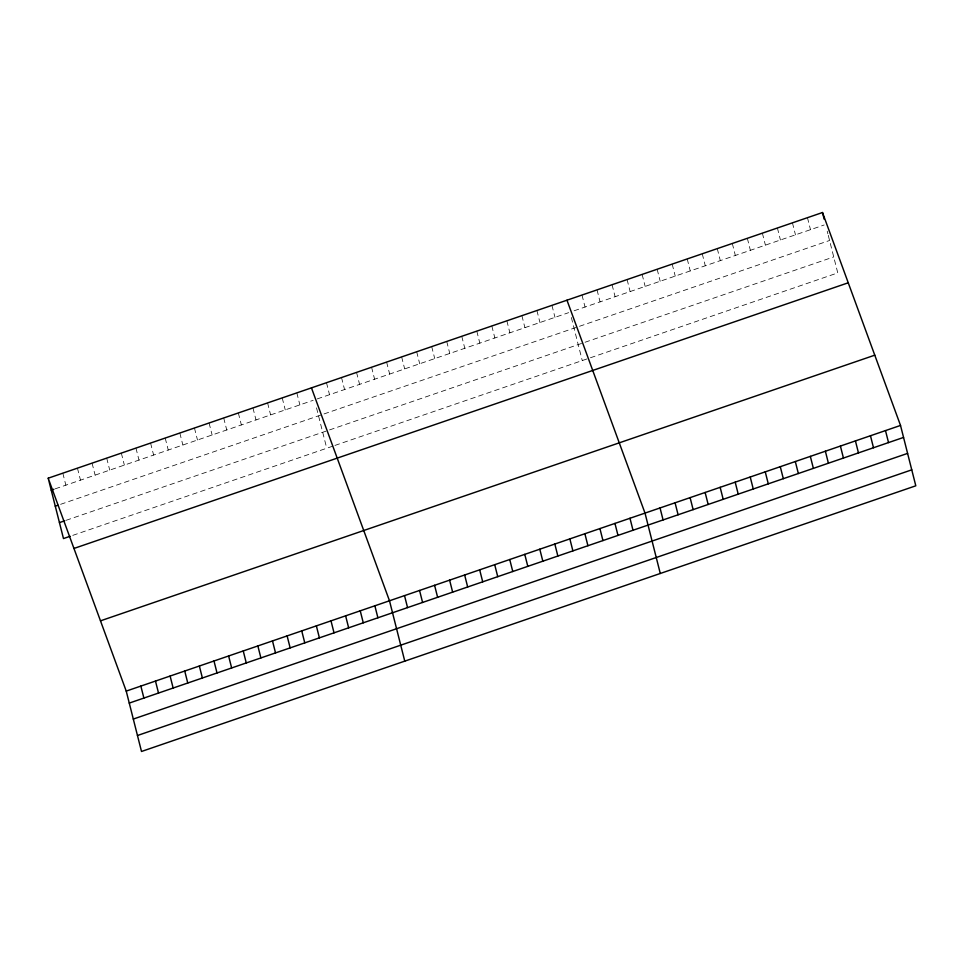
<?xml version="1.0" encoding="UTF-8"?>
<svg xmlns="http://www.w3.org/2000/svg" width="964" height="964" viewBox="0 0 964 964"><rect width="100%" height="100%" fill="white"/><g stroke="black" fill="none" stroke-linecap="round" stroke-linejoin="round"><path stroke-width="0.72" stroke-dasharray="4.82 3.62" d="M55.225 488.82L313.167 400.313M317.228 398.915L568.639 312.661M574.11 310.782L824.16 224.986M60.587 504.329L829.57 240.482M66.082 520.319L328.158 430.402M329.531 429.932L583.678 342.726M585.04 342.256L833.727 256.93M72.782 535.369L333.568 445.898M334.93 445.428L589.088 358.222M590.45 357.752L837.764 272.896L828.221 235.156M827.208 231.167L827.883 233.83M807.458 217.683L810.495 229.673M792.432 222.841L795.469 234.83M777.406 227.998L780.43 239.988M762.367 233.155L765.404 245.145M747.341 238.313L750.378 250.303M732.315 243.47L735.339 255.46M717.276 248.628L720.313 260.617M702.25 253.785L705.286 265.775M687.224 258.942L690.248 270.932M672.185 264.1L675.222 276.09M657.159 269.257L660.195 281.247M642.132 274.415L645.157 286.404M627.094 279.572L630.131 291.562M612.068 284.729L615.104 296.719M597.041 289.887L600.066 301.877M582.003 295.044L585.04 307.034M571.351 317.505L582.256 360.572M551.95 305.359L554.975 317.349M536.912 310.516L539.948 322.506M521.886 315.662L524.922 327.664M506.859 320.819L509.884 332.821M491.821 325.977L494.857 337.978M476.794 331.134L479.831 343.124M461.768 336.291L464.793 348.281M446.73 341.449L449.766 353.439M431.703 346.606L434.74 358.596M416.677 351.764L419.702 363.753M401.639 356.921L404.675 368.911M386.612 362.078L389.649 374.068M371.586 367.236L374.61 379.226M356.547 372.393L359.584 384.383M341.521 377.551L344.558 389.54M326.495 382.708L329.519 394.698M316.517 407.844L326.736 448.236M296.828 392.89L299.864 404.88M282.211 397.903L285.248 409.893M267.582 402.916L270.619 414.918M252.954 407.941L255.99 419.93M238.337 412.954L241.362 424.943M223.708 417.978L226.745 429.968M209.08 422.991L212.116 434.981M194.451 428.016L197.487 440.006M179.834 433.029L182.859 445.019M165.206 438.054L168.242 450.043M150.577 443.066L153.613 455.056M135.948 448.079L138.985 460.081M121.331 453.104L124.356 465.094M106.703 458.117L109.739 470.107M92.074 463.142L95.111 475.132M77.445 468.155L80.482 480.144M62.829 473.179L65.865 485.169"/><path stroke-width="1.45" d="M48.2 478.192L822.497 212.526L900.521 425.437L915.8 485.808L141.503 751.474L126.236 691.104L48.2 478.192L63.479 538.563L70.131 536.285M51.237 490.182L53.888 489.266M55.273 506.148L57.936 505.232M59.443 522.596L64.757 520.777M73.951 548.456L848.236 282.789M100.485 620.84L874.77 355.174M126.236 691.104L900.521 425.437M129.26 703.093L903.557 437.427M133.309 719.06L907.594 453.393M137.466 735.508L911.763 469.842M566.977 300.202L645.012 513.101L660.28 573.472M311.456 387.865L389.492 600.777L404.772 661.147M885.494 430.595L888.531 442.584M822.497 212.526L824.172 219.19M870.468 435.752L873.492 447.742M855.43 440.909L858.466 452.899M840.403 446.055L843.44 458.057M825.377 451.212L828.401 463.214M810.338 456.37L813.375 468.371M795.312 461.527L798.349 473.517M780.286 466.684L783.31 478.674M765.247 471.842L768.284 483.832M750.221 476.999L753.258 488.989M735.195 482.157L738.219 494.146M720.156 487.314L723.193 499.304M705.13 492.471L708.166 504.461M690.104 497.629L693.128 509.619M675.065 502.786L678.102 514.776M660.039 507.944L663.075 519.933M629.974 518.258L633.011 530.248M614.948 523.416L617.984 535.406M599.921 528.573L602.946 540.563M584.883 533.731L587.919 545.72M569.857 538.888L572.893 550.878M554.83 544.045L557.855 556.035M539.792 549.203L542.828 561.193M524.765 554.36L527.802 566.35M509.739 559.518L512.764 571.507M494.701 564.675L497.737 576.665M479.674 569.832L482.711 581.822M464.648 574.99L467.673 586.98M449.61 580.147L452.646 592.137M434.583 585.305L437.62 597.294M419.557 590.462L422.581 602.452M404.519 595.619L407.555 607.609M374.863 605.79L377.9 617.779M360.235 610.814L363.271 622.804M345.618 615.827L348.643 627.817M330.989 620.84L334.026 632.842M316.361 625.865L319.397 637.855M301.732 630.878L304.769 642.868M287.115 635.903L290.152 647.892M272.487 640.915L275.523 652.905M257.858 645.94L260.895 657.93M243.241 650.953L246.266 662.943M228.613 655.978L231.649 667.968M213.984 660.991L217.02 672.98M199.355 666.004L202.392 678.005M184.739 671.028L187.763 683.018M170.11 676.041L173.146 688.031M155.481 681.066L158.518 693.056M140.852 686.079L143.889 698.069"/></g></svg>
